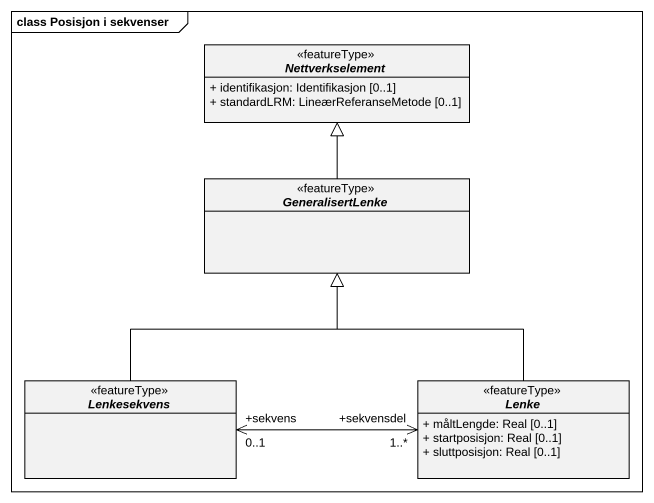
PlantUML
@startuml
mainframe class Posisjon i sekvenser
hide circle
hide empty members
skinparam classAttributeIconSize 0
abstract class Nettverkselement <<featureType>> {
  + identifikasjon: Identifikasjon [0..1]
  + standardLRM: LineærReferanseMetode [0..1]
}
abstract class GeneralisertLenke <<featureType>>
abstract class Lenkesekvens <<featureType>>
abstract class Lenke <<featureType>> {
  + måltLengde: Real [0..1]
  + startposisjon: Real [0..1]
  + sluttposisjon: Real [0..1]
}
GeneralisertLenke -up-|> Nettverkselement
Lenkesekvens -up-|> GeneralisertLenke
Lenke -up-|> GeneralisertLenke
Lenke "+sekvensdel\n1..*" <-left-> "+sekvens\n0..1" Lenkesekvens
@enduml
